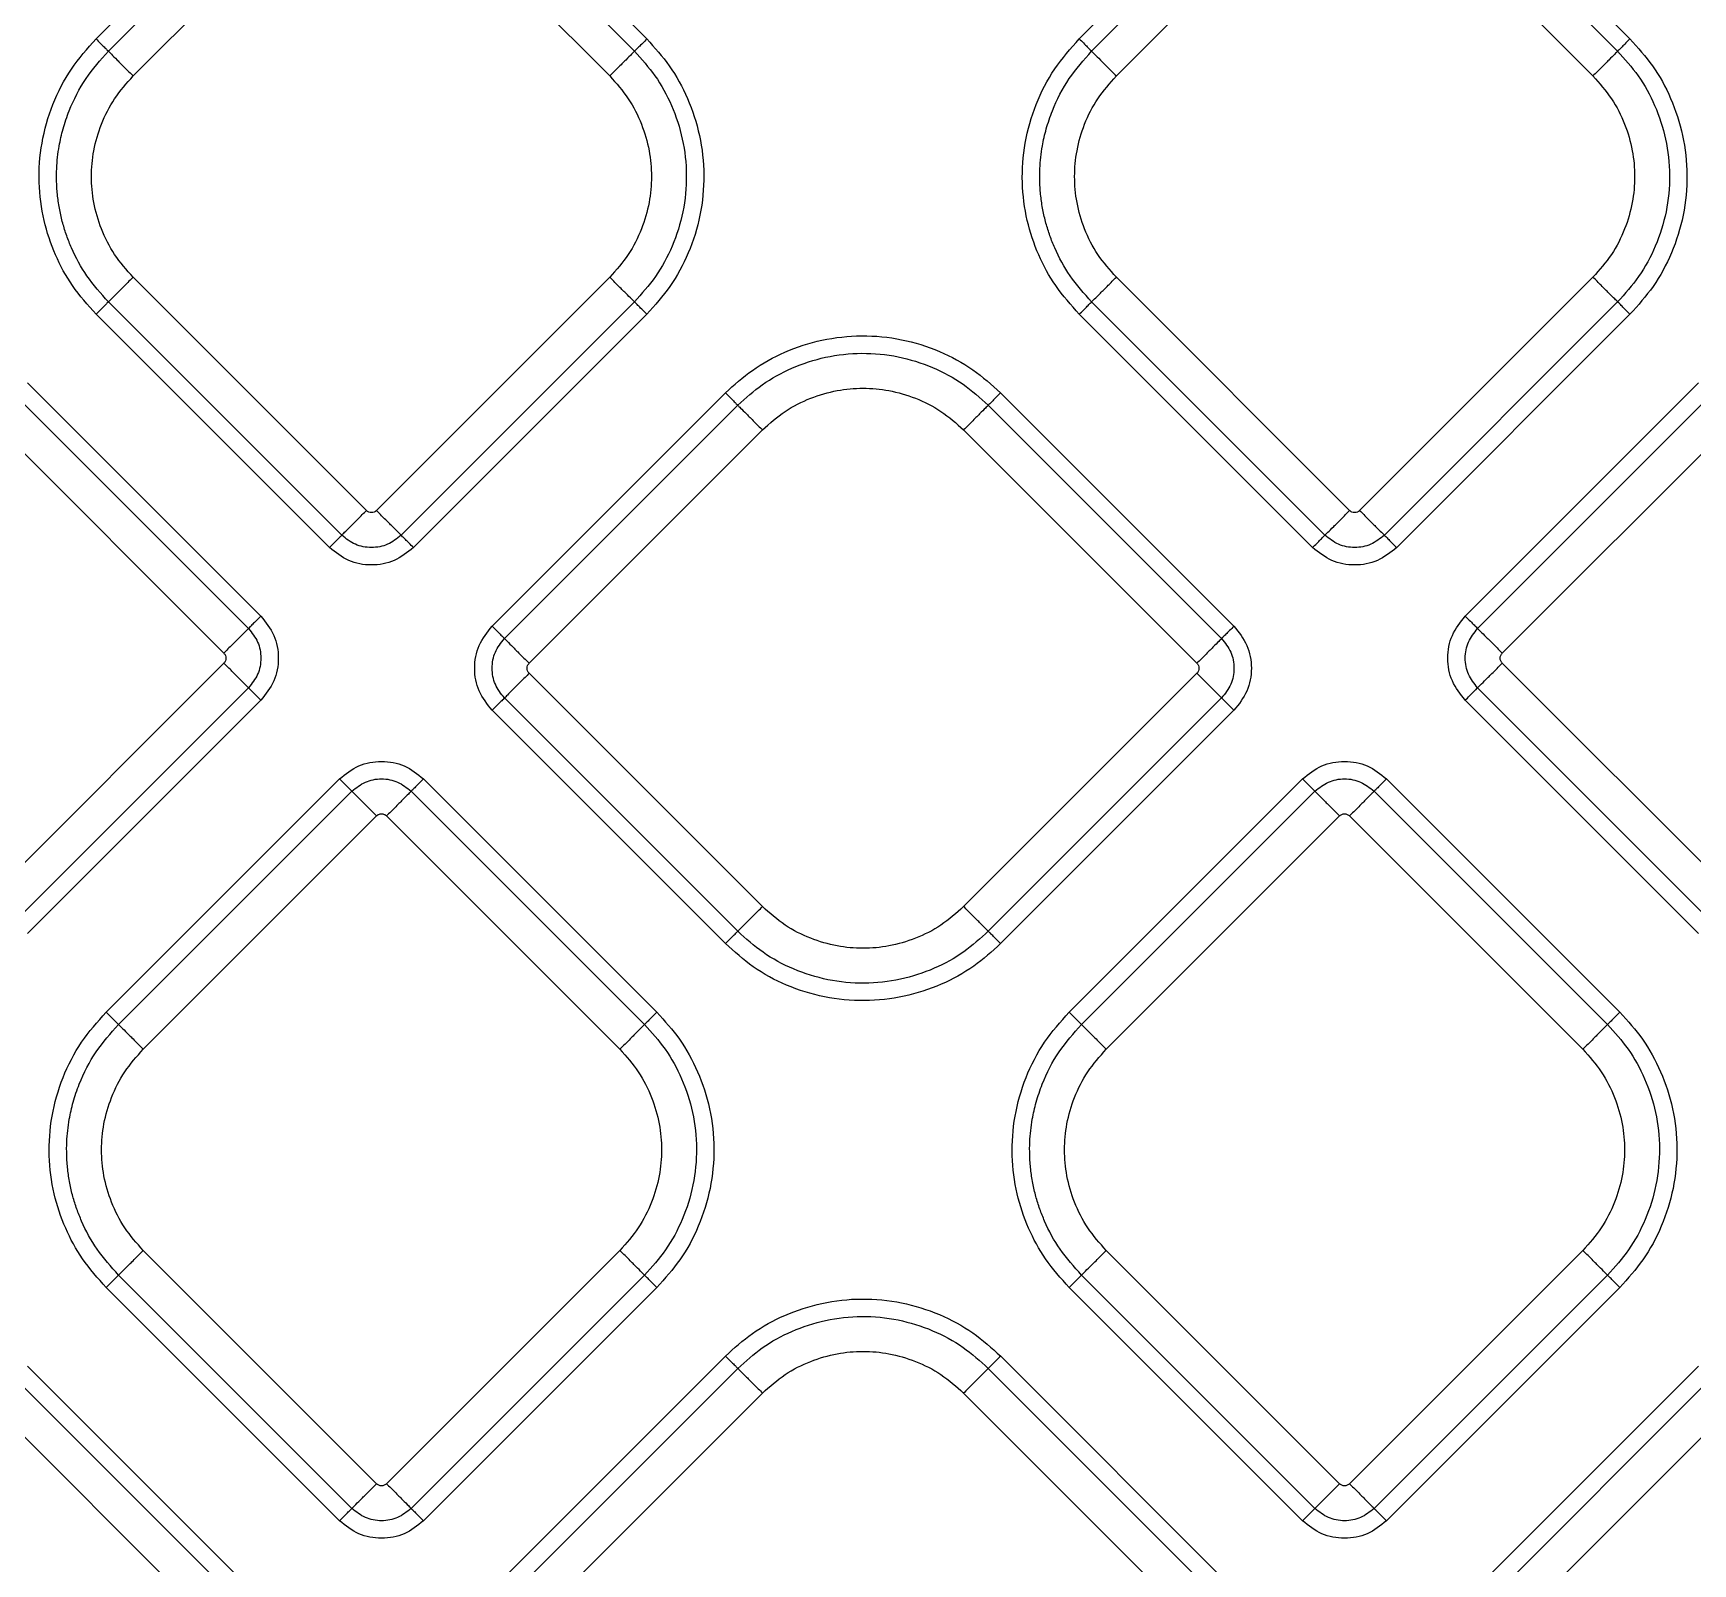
# Model space of a CAD drawing. Extents: x 832 to 912, y 781 to 934.
# Drawn here: x 872.201 to 876.887, y 838.689 to 843.011 of the extents above; entities that cross this region are included whole.
import ezdxf

# ---------------------------------------------------------------- set-up
doc = ezdxf.new("R2010")
doc.units = 0
doc.header["$MEASUREMENT"] = 0
doc.layers.add('1', color=4, linetype='Continuous')

# ---------------------------------------------------------------- blocks, each defined once
blk = doc.blocks.new('2026 SOVEREIGN HL')
at = {"layer": '1', "color": 3, "linetype": 'Continuous', "lineweight": 25}
for p, q in [((40.6491, 45.8998), (41.3079, 46.5586)), ((41.5453, 46.5586), (42.2041, 45.8998)), ((43.4255, 45.8999), (44.0843, 46.5587)), ((44.3218, 46.5587), (44.9806, 45.8999)), ((40.6839, 45.865), (41.3427, 46.5238)), ((41.5105, 46.5238), (42.1693, 45.865)), ((43.4604, 45.865), (44.1192, 46.5238)), ((44.2869, 46.5238), (44.9457, 45.865)), ((40.7536, 45.7953), (41.4125, 46.4541)), ((41.4407, 46.4541), (42.0996, 45.7953)), ((43.5301, 45.7953), (44.1889, 46.4541)), ((44.2172, 46.4541), (44.876, 45.7953)), ((41.4125, 44.5683), (40.7536, 45.2271)), ((42.0996, 45.2271), (41.4407, 44.5683)), ((44.1889, 44.5683), (43.5301, 45.2272)), ((44.876, 45.2272), (44.2172, 44.5683)), ((41.3427, 44.4986), (40.6839, 45.1574)), ((42.1693, 45.1574), (41.5105, 44.4986)), ((44.1192, 44.4986), (43.4604, 45.1574)), ((44.9457, 45.1574), (44.2869, 44.4986)), ((41.3079, 44.4638), (40.6491, 45.1226)), ((42.2041, 45.1226), (41.5453, 44.4638)), ((44.0843, 44.4638), (43.4255, 45.1226)), ((44.9806, 45.1226), (44.3218, 44.4638)), ((40.4555, 44.929), (41.1143, 44.2702)), ((41.7674, 44.2417), (42.4262, 44.9005)), ((43.2034, 44.9005), (43.8622, 44.2417)), ((44.5153, 44.2702), (45.1741, 44.929)), ((40.4207, 44.8942), (41.0795, 44.2354)), ((41.8022, 44.2069), (42.461, 44.8657)), ((43.1686, 44.8657), (43.8274, 44.2069)), ((44.5502, 44.2354), (45.209, 44.8942)), ((40.351, 44.8245), (41.0098, 44.1656)), ((44.6199, 44.1656), (45.2787, 44.8245)), ((41.8719, 44.1371), (42.5307, 44.7959)), ((43.0989, 44.7959), (43.7577, 44.1371)), ((41.0098, 44.1374), (40.351, 43.4785)), ((42.5307, 43.45), (41.8719, 44.1089)), ((43.7577, 44.1089), (43.0989, 43.45)), ((45.2787, 43.4785), (44.6199, 44.1374)), ((41.0795, 44.0676), (40.4207, 43.4088)), ((45.209, 43.4088), (44.5502, 44.0676)), ((41.1143, 44.0328), (40.4555, 43.374)), ((42.461, 43.3803), (41.8022, 44.0391)), ((43.8274, 44.0391), (43.1686, 43.3803)), ((45.1741, 43.374), (44.5153, 44.0328)), ((42.4262, 43.3455), (41.7674, 44.0043)), ((43.8622, 44.0043), (43.2034, 43.3455)), ((40.6776, 43.1519), (41.3364, 43.8107)), ((40.7124, 43.1171), (41.3713, 43.7759)), ((41.539, 43.7759), (42.1978, 43.1171)), ((41.5739, 43.8107), (42.2327, 43.1519)), ((43.397, 43.1519), (44.0558, 43.8107)), ((43.4319, 43.117), (44.0907, 43.7759)), ((44.2584, 43.7759), (44.9172, 43.117)), ((44.2933, 43.8107), (44.9521, 43.1519)), ((40.7822, 43.0474), (41.441, 43.7062)), ((41.4693, 43.7062), (42.1281, 43.0474)), ((43.5016, 43.0473), (44.1604, 43.7061)), ((44.1887, 43.7061), (44.8475, 43.0473)), ((41.441, 41.8204), (40.7822, 42.4792)), ((42.1281, 42.4792), (41.4693, 41.8204)), ((44.1604, 41.8204), (43.5016, 42.4792)), ((44.8475, 42.4792), (44.1887, 41.8204)), ((41.3364, 41.7159), (40.6776, 42.3747)), ((41.3713, 41.7507), (40.7124, 42.4095)), ((42.1978, 42.4095), (41.539, 41.7507)), ((42.2327, 42.3747), (41.5739, 41.7159)), ((44.0558, 41.7158), (43.397, 42.3746)), ((44.0907, 41.7507), (43.4319, 42.4095)), ((44.9172, 42.4095), (44.2584, 41.7507)), ((44.9521, 42.3746), (44.2933, 41.7158)), ((41.7674, 41.5223), (42.4262, 42.1811)), ((43.2035, 42.1811), (43.8623, 41.5223)), ((40.4555, 42.1526), (41.1143, 41.4938)), ((41.8022, 41.4874), (42.4611, 42.1462)), ((43.1686, 42.1462), (43.8274, 41.4874)), ((44.5153, 41.4938), (45.1741, 42.1526)), ((40.4207, 42.1177), (41.0795, 41.4589)), ((44.5501, 41.4589), (45.209, 42.1177)), ((40.3509, 42.048), (41.0098, 41.3892)), ((41.872, 41.4177), (42.5308, 42.0765)), ((43.0989, 42.0765), (43.7577, 41.4177)), ((44.6199, 41.3892), (45.2787, 42.048))]:
    blk.add_line(p, q, dxfattribs=at)
for points, knots in [([(40.6491, 45.1226), (40.6257, 45.1486), (40.5803, 45.1994), (40.5314, 45.2899), (40.4985, 45.3882), (40.4846, 45.4955), (40.4925, 45.6072), (40.5238, 45.7161), (40.5752, 45.8169), (40.6247, 45.8724), (40.6491, 45.8998)], [0, 0, 0, 0, 0.121443, 0.236288, 0.355187, 0.480548, 0.610329, 0.741991, 0.872768, 1, 1, 1, 1]), ([(40.6491, 45.8998), (40.653, 45.8959), (40.6611, 45.8878), (40.6721, 45.8768), (40.6806, 45.8683), (40.6828, 45.8661), (40.6839, 45.865)], [0, 0, 0, 0, 0.236446, 0.492098, 0.752056, 1, 1, 1, 1]), ([(42.2041, 45.8998), (42.2002, 45.8959), (42.1921, 45.8878), (42.1811, 45.8768), (42.1726, 45.8683), (42.1704, 45.8661), (42.1693, 45.865)], [0, 0, 0, 0, 0.236446, 0.492097, 0.752056, 1, 1, 1, 1]), ([(42.2041, 45.8998), (42.2263, 45.8752), (42.272, 45.8244), (42.3226, 45.7316), (42.3567, 45.6272), (42.369, 45.5149), (42.3582, 45.4019), (42.3248, 45.2955), (42.2737, 45.2001), (42.2269, 45.1479), (42.2041, 45.1226)], [0, 0, 0, 0, 0.11509, 0.237016, 0.364589, 0.495522, 0.627141, 0.756681, 0.881633, 1, 1, 1, 1]), ([(43.4255, 45.1226), (43.4022, 45.1487), (43.3567, 45.1994), (43.3079, 45.29), (43.2749, 45.3882), (43.2611, 45.4955), (43.269, 45.6072), (43.3002, 45.7162), (43.3517, 45.8169), (43.4011, 45.8725), (43.4255, 45.8999)], [0, 0, 0, 0, 0.121443, 0.236288, 0.355187, 0.480547, 0.610328, 0.741991, 0.872768, 1, 1, 1, 1]), ([(43.4255, 45.8999), (43.4294, 45.896), (43.4376, 45.8878), (43.4485, 45.8769), (43.457, 45.8683), (43.4593, 45.8661), (43.4604, 45.865)], [0, 0, 0, 0, 0.236447, 0.492098, 0.752056, 1, 1, 1, 1]), ([(44.9806, 45.8999), (44.9767, 45.896), (44.9685, 45.8878), (44.9576, 45.8769), (44.9491, 45.8683), (44.9468, 45.8661), (44.9457, 45.865)], [0, 0, 0, 0, 0.236445, 0.492096, 0.752057, 1, 1, 1, 1]), ([(44.9806, 45.8999), (45.0028, 45.8752), (45.0484, 45.8245), (45.099, 45.7317), (45.1331, 45.6272), (45.1454, 45.5149), (45.1346, 45.402), (45.1012, 45.2955), (45.0502, 45.2001), (45.0034, 45.148), (44.9806, 45.1226)], [0, 0, 0, 0, 0.11509, 0.237016, 0.364589, 0.495523, 0.62714, 0.756681, 0.881633, 1, 1, 1, 1]), ([(40.6839, 45.1574), (40.6627, 45.1812), (40.6213, 45.2273), (40.5859, 45.2932), (40.5656, 45.3441), (40.5544, 45.38), (40.5457, 45.4175), (40.5399, 45.4564), (40.5371, 45.4952), (40.5375, 45.5425), (40.543, 45.5928), (40.5553, 45.6474), (40.5775, 45.7124), (40.6167, 45.7895), (40.6617, 45.84), (40.6839, 45.865)], [0, 0, 0, 0, 0.121411, 0.236227, 0.282953, 0.330871, 0.379888, 0.429892, 0.480755, 0.528606, 0.610484, 0.673349, 0.742097, 0.872821, 1, 1, 1, 1]), ([(40.6839, 45.865), (40.6861, 45.8628), (40.6906, 45.8583), (40.7076, 45.8413), (40.7295, 45.8194), (40.7458, 45.8031), (40.7536, 45.7953)], [0, 0, 0, 0, 0.247942, 0.507923, 0.763555, 1, 1, 1, 1]), ([(42.1693, 45.865), (42.1671, 45.8628), (42.1626, 45.8583), (42.1456, 45.8413), (42.1237, 45.8194), (42.1074, 45.8031), (42.0996, 45.7953)], [0, 0, 0, 0, 0.247942, 0.507924, 0.763556, 1, 1, 1, 1]), ([(42.1693, 45.865), (42.1895, 45.8425), (42.2311, 45.7963), (42.2771, 45.7119), (42.3081, 45.6168), (42.3193, 45.5146), (42.3095, 45.4117), (42.2791, 45.3148), (42.2326, 45.228), (42.19, 45.1805), (42.1693, 45.1574)], [0, 0, 0, 0, 0.11509, 0.237016, 0.364589, 0.495523, 0.627141, 0.756681, 0.881633, 1, 1, 1, 1]), ([(43.4604, 45.1574), (43.4391, 45.1812), (43.3977, 45.2274), (43.3623, 45.2932), (43.3421, 45.3441), (43.3308, 45.3801), (43.3222, 45.4176), (43.3163, 45.4564), (43.3136, 45.4953), (43.3139, 45.5426), (43.3194, 45.5928), (43.3318, 45.6474), (43.3539, 45.7124), (43.3931, 45.7895), (43.4382, 45.8401), (43.4604, 45.865)], [0, 0, 0, 0, 0.12141, 0.236226, 0.282952, 0.33087, 0.379887, 0.429892, 0.480755, 0.528606, 0.610484, 0.67335, 0.742097, 0.872821, 1, 1, 1, 1]), ([(43.4604, 45.865), (43.4626, 45.8628), (43.467, 45.8583), (43.4841, 45.8413), (43.506, 45.8194), (43.5223, 45.8031), (43.5301, 45.7953)], [0, 0, 0, 0, 0.247942, 0.507923, 0.763555, 1, 1, 1, 1]), ([(44.9457, 45.865), (44.9435, 45.8628), (44.939, 45.8583), (44.922, 45.8413), (44.9001, 45.8194), (44.8838, 45.8031), (44.876, 45.7953)], [0, 0, 0, 0, 0.247942, 0.507924, 0.763556, 1, 1, 1, 1]), ([(44.9457, 45.865), (44.9659, 45.8426), (45.0075, 45.7964), (45.0535, 45.7119), (45.0846, 45.6168), (45.0958, 45.5146), (45.0859, 45.4118), (45.0555, 45.3149), (45.0091, 45.2281), (44.9665, 45.1806), (44.9457, 45.1574)], [0, 0, 0, 0, 0.1150895, 0.2370164, 0.3645886, 0.4955226, 0.6271406, 0.756681, 0.8816334, 1, 1, 1, 1]), ([(40.7536, 45.2271), (40.7353, 45.2478), (40.6989, 45.2888), (40.6623, 45.3615), (40.6406, 45.4362), (40.6338, 45.5112), (40.6406, 45.5862), (40.6623, 45.6609), (40.6989, 45.7336), (40.7353, 45.7745), (40.7536, 45.7953)], [0, 0, 0, 0, 0.131359, 0.259989, 0.383484, 0.5, 0.616516, 0.740011, 0.868641, 1, 1, 1, 1]), ([(42.0996, 45.7953), (42.1179, 45.7745), (42.1543, 45.7336), (42.1909, 45.6609), (42.2126, 45.5862), (42.2195, 45.5112), (42.2126, 45.4362), (42.1909, 45.3615), (42.1543, 45.2888), (42.1179, 45.2478), (42.0996, 45.2271)], [0, 0, 0, 0, 0.131359, 0.259989, 0.383484, 0.5, 0.616516, 0.740011, 0.868641, 1, 1, 1, 1]), ([(43.5301, 45.2272), (43.5117, 45.2479), (43.4753, 45.2889), (43.4387, 45.3615), (43.417, 45.4362), (43.4102, 45.5112), (43.417, 45.5862), (43.4387, 45.6609), (43.4753, 45.7336), (43.5117, 45.7746), (43.5301, 45.7953)], [0, 0, 0, 0, 0.131359, 0.259989, 0.383484, 0.5, 0.616516, 0.740011, 0.868641, 1, 1, 1, 1]), ([(44.876, 45.7953), (44.8944, 45.7746), (44.9307, 45.7336), (44.9674, 45.6609), (44.9891, 45.5862), (44.9959, 45.5112), (44.9891, 45.4362), (44.9674, 45.3615), (44.9307, 45.2889), (44.8944, 45.2479), (44.876, 45.2272)], [0, 0, 0, 0, 0.131359, 0.259988, 0.383484, 0.5, 0.616516, 0.740012, 0.868641, 1, 1, 1, 1]), ([(40.7536, 45.2271), (40.7458, 45.2193), (40.7295, 45.203), (40.7076, 45.1811), (40.6906, 45.1641), (40.6861, 45.1596), (40.6839, 45.1574)], [0, 0, 0, 0, 0.236444, 0.492076, 0.752058, 1, 1, 1, 1]), ([(42.1693, 45.1574), (42.1671, 45.1596), (42.1626, 45.1641), (42.1456, 45.1811), (42.1237, 45.203), (42.1074, 45.2193), (42.0996, 45.2271)], [0, 0, 0, 0, 0.247942, 0.507924, 0.763556, 1, 1, 1, 1]), ([(43.4604, 45.1574), (43.4626, 45.1596), (43.467, 45.1641), (43.4841, 45.1811), (43.506, 45.2031), (43.5223, 45.2193), (43.5301, 45.2272)], [0, 0, 0, 0, 0.247942, 0.507923, 0.763555, 1, 1, 1, 1]), ([(44.9457, 45.1574), (44.9435, 45.1596), (44.939, 45.1641), (44.922, 45.1811), (44.9001, 45.2031), (44.8838, 45.2193), (44.876, 45.2272)], [0, 0, 0, 0, 0.247942, 0.507924, 0.763556, 1, 1, 1, 1]), ([(40.6839, 45.1574), (40.6828, 45.1563), (40.6806, 45.1541), (40.6721, 45.1456), (40.6611, 45.1346), (40.653, 45.1265), (40.6491, 45.1226)], [0, 0, 0, 0, 0.247944, 0.507901, 0.763552, 1, 1, 1, 1]), ([(42.2041, 45.1226), (42.2002, 45.1265), (42.1921, 45.1346), (42.1811, 45.1456), (42.1726, 45.1541), (42.1704, 45.1563), (42.1693, 45.1574)], [0, 0, 0, 0, 0.2364471, 0.4920981, 0.7520558, 1, 1, 1, 1]), ([(43.4255, 45.1226), (43.4294, 45.1265), (43.4376, 45.1346), (43.4485, 45.1456), (43.457, 45.1541), (43.4593, 45.1564), (43.4604, 45.1574)], [0, 0, 0, 0, 0.236447, 0.492098, 0.752056, 1, 1, 1, 1]), ([(44.9806, 45.1226), (44.9767, 45.1265), (44.9685, 45.1346), (44.9576, 45.1456), (44.9491, 45.1541), (44.9468, 45.1564), (44.9457, 45.1574)], [0, 0, 0, 0, 0.236445, 0.492096, 0.752057, 1, 1, 1, 1]), ([(42.4262, 44.9005), (42.4508, 44.9227), (42.5016, 44.9684), (42.5944, 45.019), (42.6989, 45.0531), (42.8111, 45.0654), (42.9241, 45.0545), (43.0305, 45.0211), (43.1259, 44.9701), (43.1781, 44.9233), (43.2034, 44.9005)], [0, 0, 0, 0, 0.11509, 0.237016, 0.364589, 0.495522, 0.62714, 0.756681, 0.881633, 1, 1, 1, 1]), ([(42.461, 44.8657), (42.4835, 44.8859), (42.5297, 44.9274), (42.6141, 44.9735), (42.7093, 45.0045), (42.8114, 45.0157), (42.9143, 45.0059), (43.0112, 44.9755), (43.098, 44.929), (43.1455, 44.8864), (43.1686, 44.8657)], [0, 0, 0, 0, 0.11509, 0.237016, 0.364588, 0.495523, 0.627141, 0.756681, 0.881633, 1, 1, 1, 1]), ([(42.4262, 44.9005), (42.4301, 44.8966), (42.4382, 44.8885), (42.4492, 44.8775), (42.4577, 44.869), (42.4599, 44.8668), (42.461, 44.8657)], [0, 0, 0, 0, 0.236447, 0.492097, 0.752057, 1, 1, 1, 1]), ([(42.5307, 44.7959), (42.5515, 44.8143), (42.5924, 44.8507), (42.6651, 44.8873), (42.7398, 44.909), (42.8148, 44.9158), (42.8898, 44.909), (42.9645, 44.8873), (43.0372, 44.8507), (43.0782, 44.8143), (43.0989, 44.7959)], [0, 0, 0, 0, 0.131359, 0.259989, 0.383484, 0.5, 0.616516, 0.740011, 0.868641, 1, 1, 1, 1]), ([(43.2034, 44.9005), (43.1995, 44.8966), (43.1914, 44.8885), (43.1804, 44.8775), (43.1719, 44.869), (43.1697, 44.8668), (43.1686, 44.8657)], [0, 0, 0, 0, 0.236449, 0.492098, 0.752057, 1, 1, 1, 1]), ([(42.461, 44.8657), (42.4632, 44.8635), (42.4677, 44.859), (42.4847, 44.842), (42.5066, 44.8201), (42.5229, 44.8038), (42.5307, 44.7959)], [0, 0, 0, 0, 0.247942, 0.5079241, 0.7635557, 1, 1, 1, 1]), ([(43.1686, 44.8657), (43.1664, 44.8635), (43.1619, 44.859), (43.1449, 44.842), (43.123, 44.8201), (43.1067, 44.8038), (43.0989, 44.7959)], [0, 0, 0, 0, 0.2479417, 0.5079231, 0.7635545, 1, 1, 1, 1]), ([(41.3427, 44.4986), (41.3449, 44.5008), (41.3494, 44.5053), (41.3664, 44.5223), (41.3884, 44.5442), (41.4046, 44.5605), (41.4125, 44.5683)], [0, 0, 0, 0, 0.247942, 0.507923, 0.763556, 1, 1, 1, 1]), ([(41.4407, 44.5683), (41.4387, 44.5667), (41.4345, 44.5634), (41.4266, 44.562), (41.4187, 44.5634), (41.4145, 44.5667), (41.4125, 44.5683)], [0, 0, 0, 0, 0.250228, 0.5, 0.749768, 1, 1, 1, 1]), ([(41.5105, 44.4986), (41.5083, 44.5008), (41.5038, 44.5053), (41.4868, 44.5222), (41.4649, 44.5442), (41.4486, 44.5605), (41.4407, 44.5683)], [0, 0, 0, 0, 0.247332, 0.507093, 0.762967, 1, 1, 1, 1]), ([(44.1192, 44.4986), (44.1214, 44.5008), (44.1259, 44.5053), (44.1429, 44.5223), (44.1648, 44.5442), (44.1811, 44.5605), (44.1889, 44.5683)], [0, 0, 0, 0, 0.247941, 0.507924, 0.763555, 1, 1, 1, 1]), ([(44.2172, 44.5683), (44.2151, 44.5667), (44.211, 44.5635), (44.203, 44.562), (44.1951, 44.5635), (44.191, 44.5667), (44.1889, 44.5683)], [0, 0, 0, 0, 0.250226, 0.5, 0.749774, 1, 1, 1, 1]), ([(44.2172, 44.5683), (44.225, 44.5605), (44.2413, 44.5442), (44.2632, 44.5223), (44.2802, 44.5053), (44.2847, 44.5008), (44.2869, 44.4986)], [0, 0, 0, 0, 0.236444, 0.492076, 0.752058, 1, 1, 1, 1]), ([(41.3079, 44.4638), (41.3118, 44.4677), (41.3199, 44.4758), (41.3309, 44.4868), (41.3394, 44.4953), (41.3416, 44.4975), (41.3427, 44.4986)], [0, 0, 0, 0, 0.236447, 0.492097, 0.752056, 1, 1, 1, 1]), ([(41.5105, 44.4986), (41.4982, 44.4889), (41.4737, 44.4696), (41.4266, 44.461), (41.3795, 44.4696), (41.355, 44.4889), (41.3427, 44.4986)], [0, 0, 0, 0, 0.249861, 0.499986, 0.750123, 1, 1, 1, 1]), ([(41.5453, 44.4638), (41.5412, 44.4679), (41.5329, 44.4762), (41.5221, 44.487), (41.5138, 44.4953), (41.5116, 44.4975), (41.5105, 44.4986)], [0, 0, 0, 0, 0.250006, 0.500013, 0.750004, 1, 1, 1, 1]), ([(44.0843, 44.4638), (44.0882, 44.4677), (44.0964, 44.4758), (44.1073, 44.4868), (44.1158, 44.4953), (44.1181, 44.4975), (44.1192, 44.4986)], [0, 0, 0, 0, 0.236447, 0.492097, 0.752056, 1, 1, 1, 1]), ([(44.2869, 44.4986), (44.2746, 44.489), (44.2501, 44.4696), (44.203, 44.461), (44.156, 44.4696), (44.1314, 44.489), (44.1192, 44.4986)], [0, 0, 0, 0, 0.249876, 0.500015, 0.75014, 1, 1, 1, 1]), ([(44.2869, 44.4986), (44.288, 44.4975), (44.2902, 44.4953), (44.2988, 44.4868), (44.3097, 44.4758), (44.3179, 44.4677), (44.3218, 44.4638)], [0, 0, 0, 0, 0.2479445, 0.5079025, 0.7635526, 1, 1, 1, 1]), ([(41.5453, 44.4638), (41.528, 44.45), (41.4932, 44.4226), (41.4266, 44.4105), (41.36, 44.4226), (41.3252, 44.45), (41.3079, 44.4638)], [0, 0, 0, 0, 0.2500668, 0.4999827, 0.7499293, 1, 1, 1, 1]), ([(44.3218, 44.4638), (44.3044, 44.4501), (44.2697, 44.4226), (44.203, 44.4106), (44.1364, 44.4226), (44.1017, 44.4501), (44.0843, 44.4638)], [0, 0, 0, 0, 0.2500701, 0.5000162, 0.749932, 1, 1, 1, 1]), ([(41.1143, 44.2702), (41.1102, 44.2661), (41.1019, 44.2578), (41.0911, 44.247), (41.0828, 44.2387), (41.0806, 44.2365), (41.0795, 44.2354)], [0, 0, 0, 0, 0.250007, 0.500013, 0.750003, 1, 1, 1, 1]), ([(41.1143, 44.2702), (41.1281, 44.2529), (41.1555, 44.2181), (41.1676, 44.1515), (41.1555, 44.0849), (41.1281, 44.0501), (41.1143, 44.0328)], [0, 0, 0, 0, 0.25007, 0.500017, 0.749933, 1, 1, 1, 1]), ([(41.7674, 44.0043), (41.7536, 44.0216), (41.7262, 44.0564), (41.7142, 44.123), (41.7262, 44.1896), (41.7536, 44.2244), (41.7674, 44.2417)], [0, 0, 0, 0, 0.250071, 0.500017, 0.749933, 1, 1, 1, 1]), ([(41.7674, 44.2417), (41.7713, 44.2378), (41.7794, 44.2297), (41.7904, 44.2187), (41.7989, 44.2102), (41.8011, 44.2079), (41.8022, 44.2069)], [0, 0, 0, 0, 0.2364474, 0.4920975, 0.7520555, 1, 1, 1, 1]), ([(43.8622, 44.2417), (43.8581, 44.2376), (43.8498, 44.2293), (43.839, 44.2185), (43.8307, 44.2102), (43.8285, 44.208), (43.8274, 44.2069)], [0, 0, 0, 0, 0.250005, 0.50001, 0.750003, 1, 1, 1, 1]), ([(43.8622, 44.2417), (43.876, 44.2244), (43.9034, 44.1896), (43.9155, 44.123), (43.9034, 44.0563), (43.876, 44.0216), (43.8622, 44.0043)], [0, 0, 0, 0, 0.2500699, 0.5000162, 0.7499323, 1, 1, 1, 1]), ([(44.5153, 44.0328), (44.5016, 44.0501), (44.4742, 44.0849), (44.4621, 44.1515), (44.4742, 44.2181), (44.5016, 44.2529), (44.5153, 44.2702)], [0, 0, 0, 0, 0.25007, 0.500017, 0.749933, 1, 1, 1, 1]), ([(44.5153, 44.2702), (44.5192, 44.2663), (44.5274, 44.2582), (44.5383, 44.2472), (44.5468, 44.2387), (44.5491, 44.2365), (44.5502, 44.2354)], [0, 0, 0, 0, 0.2364486, 0.4920971, 0.7520568, 1, 1, 1, 1]), ([(41.0795, 44.2354), (41.0773, 44.2332), (41.0729, 44.2287), (41.0559, 44.2117), (41.0339, 44.1898), (41.0176, 44.1735), (41.0098, 44.1656)], [0, 0, 0, 0, 0.247332, 0.507094, 0.762967, 1, 1, 1, 1]), ([(41.0795, 44.2354), (41.0892, 44.2231), (41.1085, 44.1986), (41.1171, 44.1515), (41.1085, 44.1044), (41.0892, 44.0799), (41.0795, 44.0676)], [0, 0, 0, 0, 0.249877, 0.500014, 0.750139, 1, 1, 1, 1]), ([(41.8022, 44.0391), (41.7925, 44.0514), (41.7732, 44.0759), (41.7646, 44.123), (41.7732, 44.1701), (41.7925, 44.1946), (41.8022, 44.2069)], [0, 0, 0, 0, 0.249876, 0.500015, 0.750138, 1, 1, 1, 1]), ([(41.8022, 44.2069), (41.8044, 44.2047), (41.8089, 44.2002), (41.8259, 44.1832), (41.8478, 44.1612), (41.8641, 44.145), (41.8719, 44.1371)], [0, 0, 0, 0, 0.247942, 0.507924, 0.763556, 1, 1, 1, 1]), ([(43.8274, 44.2069), (43.8252, 44.2047), (43.8208, 44.2002), (43.8038, 44.1832), (43.7818, 44.1613), (43.7655, 44.145), (43.7577, 44.1371)], [0, 0, 0, 0, 0.247332, 0.507093, 0.762967, 1, 1, 1, 1]), ([(43.8274, 44.2069), (43.8371, 44.1946), (43.8564, 44.17), (43.865, 44.123), (43.8564, 44.0759), (43.8371, 44.0514), (43.8274, 44.0391)], [0, 0, 0, 0, 0.2498771, 0.5000144, 0.7501397, 1, 1, 1, 1]), ([(44.5502, 44.0676), (44.5405, 44.0799), (44.5212, 44.1044), (44.5126, 44.1515), (44.5212, 44.1986), (44.5405, 44.2231), (44.5502, 44.2354)], [0, 0, 0, 0, 0.249877, 0.500014, 0.750139, 1, 1, 1, 1]), ([(44.5502, 44.2354), (44.5524, 44.2332), (44.5568, 44.2287), (44.5739, 44.2117), (44.5958, 44.1897), (44.6121, 44.1735), (44.6199, 44.1656)], [0, 0, 0, 0, 0.247942, 0.507922, 0.763554, 1, 1, 1, 1]), ([(41.0098, 44.1656), (41.0114, 44.1636), (41.0147, 44.1594), (41.0161, 44.1515), (41.0147, 44.1436), (41.0114, 44.1394), (41.0098, 44.1374)], [0, 0, 0, 0, 0.250227, 0.500001, 0.749765, 1, 1, 1, 1]), ([(44.6199, 44.1374), (44.6183, 44.1394), (44.615, 44.1436), (44.6136, 44.1515), (44.615, 44.1594), (44.6183, 44.1636), (44.6199, 44.1656)], [0, 0, 0, 0, 0.250236, 0.499999, 0.749772, 1, 1, 1, 1]), ([(41.0795, 44.0676), (41.0773, 44.0698), (41.0728, 44.0743), (41.0558, 44.0913), (41.0339, 44.1133), (41.0176, 44.1295), (41.0098, 44.1374)], [0, 0, 0, 0, 0.247942, 0.5079235, 0.763556, 1, 1, 1, 1]), ([(41.8719, 44.1089), (41.8641, 44.101), (41.8478, 44.0847), (41.8259, 44.0628), (41.8089, 44.0458), (41.8044, 44.0413), (41.8022, 44.0391)], [0, 0, 0, 0, 0.236445, 0.4920761, 0.7520587, 1, 1, 1, 1]), ([(41.8719, 44.1089), (41.8703, 44.1109), (41.867, 44.1151), (41.8656, 44.123), (41.867, 44.1309), (41.8703, 44.1351), (41.8719, 44.1371)], [0, 0, 0, 0, 0.250227, 0.5, 0.749773, 1, 1, 1, 1]), ([(43.7577, 44.1371), (43.7593, 44.1351), (43.7626, 44.1309), (43.764, 44.123), (43.7626, 44.1151), (43.7593, 44.1109), (43.7577, 44.1089)], [0, 0, 0, 0, 0.250228, 0.5, 0.749772, 1, 1, 1, 1]), ([(43.8274, 44.0391), (43.8252, 44.0413), (43.8207, 44.0458), (43.8037, 44.0628), (43.7818, 44.0847), (43.7655, 44.101), (43.7577, 44.1089)], [0, 0, 0, 0, 0.2479412, 0.507923, 0.7635538, 1, 1, 1, 1]), ([(44.5502, 44.0676), (44.5524, 44.0698), (44.5568, 44.0743), (44.5738, 44.0913), (44.5957, 44.1132), (44.6121, 44.1295), (44.6199, 44.1374)], [0, 0, 0, 0, 0.247332, 0.507094, 0.762968, 1, 1, 1, 1]), ([(41.1143, 44.0328), (41.1104, 44.0367), (41.1023, 44.0448), (41.0913, 44.0558), (41.0828, 44.0643), (41.0806, 44.0665), (41.0795, 44.0676)], [0, 0, 0, 0, 0.2364474, 0.4920975, 0.7520555, 1, 1, 1, 1]), ([(44.5153, 44.0328), (44.5195, 44.0369), (44.5277, 44.0452), (44.5386, 44.056), (44.5469, 44.0643), (44.5491, 44.0665), (44.5502, 44.0676)], [0, 0, 0, 0, 0.250005, 0.50001, 0.750003, 1, 1, 1, 1]), ([(41.8022, 44.0391), (41.8011, 44.038), (41.7989, 44.0358), (41.7904, 44.0273), (41.7794, 44.0163), (41.7713, 44.0082), (41.7674, 44.0043)], [0, 0, 0, 0, 0.247944, 0.507903, 0.763553, 1, 1, 1, 1]), ([(43.8622, 44.0043), (43.8583, 44.0082), (43.8502, 44.0163), (43.8392, 44.0273), (43.8307, 44.0358), (43.8285, 44.038), (43.8274, 44.0391)], [0, 0, 0, 0, 0.236448, 0.492097, 0.752056, 1, 1, 1, 1]), ([(41.3364, 43.8107), (41.3537, 43.8245), (41.3885, 43.8519), (41.4551, 43.8639), (41.5218, 43.8519), (41.5565, 43.8245), (41.5739, 43.8107)], [0, 0, 0, 0, 0.250071, 0.500017, 0.749933, 1, 1, 1, 1]), ([(44.0558, 43.8107), (44.0732, 43.8244), (44.1079, 43.8519), (44.1745, 43.8639), (44.2412, 43.8519), (44.2759, 43.8244), (44.2933, 43.8107)], [0, 0, 0, 0, 0.25007, 0.500016, 0.749932, 1, 1, 1, 1]), ([(41.3364, 43.8107), (41.3405, 43.8066), (41.3488, 43.7983), (41.3596, 43.7875), (41.3679, 43.7792), (41.3701, 43.777), (41.3713, 43.7759)], [0, 0, 0, 0, 0.250007, 0.500011, 0.750004, 1, 1, 1, 1]), ([(41.3713, 43.7759), (41.3835, 43.7856), (41.4081, 43.8049), (41.4551, 43.8135), (41.5022, 43.8049), (41.5267, 43.7856), (41.539, 43.7759)], [0, 0, 0, 0, 0.249877, 0.500014, 0.750139, 1, 1, 1, 1]), ([(41.3713, 43.7759), (41.3734, 43.7737), (41.3779, 43.7692), (41.3949, 43.7523), (41.4168, 43.7303), (41.4331, 43.714), (41.441, 43.7062)], [0, 0, 0, 0, 0.247332, 0.507093, 0.762968, 1, 1, 1, 1]), ([(41.539, 43.7759), (41.5368, 43.7737), (41.5323, 43.7692), (41.5153, 43.7522), (41.4934, 43.7303), (41.4771, 43.714), (41.4693, 43.7062)], [0, 0, 0, 0, 0.247942, 0.507924, 0.763556, 1, 1, 1, 1]), ([(41.5739, 43.8107), (41.5699, 43.8068), (41.5618, 43.7987), (41.5508, 43.7877), (41.5423, 43.7792), (41.5401, 43.777), (41.539, 43.7759)], [0, 0, 0, 0, 0.236446, 0.492098, 0.752056, 1, 1, 1, 1]), ([(44.0558, 43.8107), (44.0599, 43.8066), (44.0682, 43.7983), (44.079, 43.7875), (44.0874, 43.7792), (44.0896, 43.777), (44.0907, 43.7759)], [0, 0, 0, 0, 0.250002, 0.500011, 0.750002, 1, 1, 1, 1]), ([(44.0907, 43.7759), (44.1029, 43.7855), (44.1275, 43.8049), (44.1745, 43.8135), (44.2216, 43.8049), (44.2461, 43.7855), (44.2584, 43.7759)], [0, 0, 0, 0, 0.2498761, 0.5000145, 0.7501393, 1, 1, 1, 1]), ([(44.0907, 43.7759), (44.0929, 43.7737), (44.0973, 43.7692), (44.1143, 43.7522), (44.1362, 43.7303), (44.1526, 43.714), (44.1604, 43.7061)], [0, 0, 0, 0, 0.247332, 0.507093, 0.762967, 1, 1, 1, 1]), ([(44.2584, 43.7759), (44.2562, 43.7737), (44.2517, 43.7692), (44.2347, 43.7522), (44.2128, 43.7302), (44.1965, 43.714), (44.1887, 43.7061)], [0, 0, 0, 0, 0.247941, 0.507924, 0.763555, 1, 1, 1, 1]), ([(44.2933, 43.8107), (44.2894, 43.8068), (44.2812, 43.7987), (44.2702, 43.7877), (44.2617, 43.7792), (44.2595, 43.777), (44.2584, 43.7759)], [0, 0, 0, 0, 0.236446, 0.492096, 0.752056, 1, 1, 1, 1]), ([(41.441, 43.7062), (41.443, 43.7078), (41.4472, 43.7111), (41.4551, 43.7125), (41.463, 43.7111), (41.4672, 43.7078), (41.4693, 43.7062)], [0, 0, 0, 0, 0.250231, 0.500002, 0.749769, 1, 1, 1, 1]), ([(44.1604, 43.7061), (44.1625, 43.7078), (44.1666, 43.711), (44.1745, 43.7125), (44.1825, 43.711), (44.1866, 43.7078), (44.1887, 43.7061)], [0, 0, 0, 0, 0.250228, 0.5, 0.749772, 1, 1, 1, 1]), ([(42.461, 43.3803), (42.4632, 43.3825), (42.4677, 43.387), (42.4847, 43.404), (42.5066, 43.4259), (42.5229, 43.4422), (42.5307, 43.45)], [0, 0, 0, 0, 0.247942, 0.507923, 0.763555, 1, 1, 1, 1]), ([(43.0989, 43.45), (43.0782, 43.4317), (43.0372, 43.3953), (42.9645, 43.3587), (42.8898, 43.337), (42.8148, 43.3301), (42.7398, 43.337), (42.6651, 43.3587), (42.5924, 43.3953), (42.5515, 43.4317), (42.5307, 43.45)], [0, 0, 0, 0, 0.131359, 0.259989, 0.383484, 0.5, 0.616516, 0.740011, 0.868641, 1, 1, 1, 1]), ([(43.1686, 43.3803), (43.1664, 43.3825), (43.1619, 43.387), (43.1449, 43.404), (43.123, 43.4259), (43.1067, 43.4422), (43.0989, 43.45)], [0, 0, 0, 0, 0.247942, 0.507922, 0.763554, 1, 1, 1, 1]), ([(42.4262, 43.3455), (42.4301, 43.3494), (42.4382, 43.3575), (42.4492, 43.3685), (42.4577, 43.377), (42.4599, 43.3792), (42.461, 43.3803)], [0, 0, 0, 0, 0.2364471, 0.4920982, 0.7520568, 1, 1, 1, 1]), ([(43.1686, 43.3803), (43.1462, 43.3601), (43.1, 43.3185), (43.0155, 43.2725), (42.9204, 43.2414), (42.8182, 43.2302), (42.7153, 43.2401), (42.6184, 43.2705), (42.5316, 43.3169), (42.4841, 43.3596), (42.461, 43.3803)], [0, 0, 0, 0, 0.11509, 0.237016, 0.364589, 0.495522, 0.62714, 0.756681, 0.881633, 1, 1, 1, 1]), ([(43.2034, 43.3455), (43.1995, 43.3494), (43.1914, 43.3575), (43.1804, 43.3685), (43.1719, 43.377), (43.1697, 43.3792), (43.1686, 43.3803)], [0, 0, 0, 0, 0.2364485, 0.4920994, 0.7520569, 1, 1, 1, 1]), ([(43.2034, 43.3455), (43.1788, 43.3233), (43.1281, 43.2776), (43.0352, 43.227), (42.9308, 43.1929), (42.8185, 43.1806), (42.7055, 43.1914), (42.5991, 43.2248), (42.5037, 43.2758), (42.4516, 43.3227), (42.4262, 43.3455)], [0, 0, 0, 0, 0.11509, 0.237016, 0.364589, 0.495523, 0.627141, 0.756681, 0.881633, 1, 1, 1, 1]), ([(40.6776, 42.3747), (40.6542, 42.4007), (40.6088, 42.4515), (40.56, 42.542), (40.527, 42.6403), (40.5132, 42.7476), (40.521, 42.8593), (40.5523, 42.9682), (40.6037, 43.069), (40.6532, 43.1245), (40.6776, 43.1519)], [0, 0, 0, 0, 0.121443, 0.236288, 0.355187, 0.480548, 0.610328, 0.741991, 0.872768, 1, 1, 1, 1]), ([(40.7124, 42.4095), (40.6912, 42.4332), (40.6498, 42.4794), (40.6144, 42.5453), (40.5941, 42.5962), (40.5829, 42.6321), (40.5742, 42.6696), (40.5684, 42.7085), (40.5657, 42.7473), (40.566, 42.7946), (40.5715, 42.8449), (40.5838, 42.8995), (40.606, 42.9645), (40.6452, 43.0416), (40.6902, 43.0921), (40.7124, 43.1171)], [0, 0, 0, 0, 0.121411, 0.236227, 0.282953, 0.330871, 0.379888, 0.429892, 0.480755, 0.528606, 0.610484, 0.673349, 0.742097, 0.872821, 1, 1, 1, 1]), ([(40.6776, 43.1519), (40.6815, 43.148), (40.6896, 43.1399), (40.7006, 43.1289), (40.7091, 43.1204), (40.7113, 43.1182), (40.7124, 43.1171)], [0, 0, 0, 0, 0.236447, 0.492098, 0.752056, 1, 1, 1, 1]), ([(40.7124, 43.1171), (40.7146, 43.1149), (40.7191, 43.1104), (40.7361, 43.0934), (40.7581, 43.0715), (40.7743, 43.0552), (40.7822, 43.0474)], [0, 0, 0, 0, 0.247942, 0.5079235, 0.763556, 1, 1, 1, 1]), ([(42.1978, 43.1171), (42.1956, 43.1149), (42.1911, 43.1104), (42.1741, 43.0934), (42.1522, 43.0715), (42.1359, 43.0552), (42.1281, 43.0474)], [0, 0, 0, 0, 0.247942, 0.507924, 0.763556, 1, 1, 1, 1]), ([(42.2327, 43.1519), (42.2287, 43.148), (42.2206, 43.1399), (42.2096, 43.1289), (42.2011, 43.1204), (42.1989, 43.1182), (42.1978, 43.1171)], [0, 0, 0, 0, 0.236449, 0.492098, 0.752057, 1, 1, 1, 1]), ([(42.1978, 43.1171), (42.218, 43.0946), (42.2596, 43.0484), (42.3056, 42.964), (42.3367, 42.8689), (42.3479, 42.7667), (42.338, 42.6638), (42.3076, 42.5669), (42.2612, 42.4801), (42.2185, 42.4326), (42.1978, 42.4095)], [0, 0, 0, 0, 0.11509, 0.237016, 0.364589, 0.495522, 0.62714, 0.756681, 0.881633, 1, 1, 1, 1]), ([(42.2327, 43.1519), (42.2548, 43.1273), (42.3005, 43.0765), (42.3511, 42.9837), (42.3852, 42.8793), (42.3975, 42.767), (42.3867, 42.654), (42.3533, 42.5476), (42.3023, 42.4522), (42.2554, 42.4), (42.2327, 42.3747)], [0, 0, 0, 0, 0.11509, 0.237017, 0.364588, 0.495522, 0.627141, 0.756681, 0.881633, 1, 1, 1, 1]), ([(43.397, 42.3746), (43.3736, 42.4007), (43.3282, 42.4514), (43.2794, 42.542), (43.2464, 42.6403), (43.2326, 42.7476), (43.2405, 42.8592), (43.2717, 42.9682), (43.3231, 43.069), (43.3726, 43.1245), (43.397, 43.1519)], [0, 0, 0, 0, 0.121443, 0.236288, 0.355187, 0.480548, 0.610328, 0.741991, 0.872768, 1, 1, 1, 1]), ([(43.4319, 42.4095), (43.4106, 42.4332), (43.3692, 42.4794), (43.3338, 42.5452), (43.3136, 42.5962), (43.3023, 42.6321), (43.2937, 42.6696), (43.2878, 42.7084), (43.2851, 42.7473), (43.2854, 42.7946), (43.2909, 42.8448), (43.3033, 42.8994), (43.3254, 42.9645), (43.3646, 43.0415), (43.4096, 43.0921), (43.4319, 43.117)], [0, 0, 0, 0, 0.121411, 0.236226, 0.282952, 0.330871, 0.379887, 0.429892, 0.480755, 0.528607, 0.610484, 0.673349, 0.742097, 0.872821, 1, 1, 1, 1]), ([(43.397, 43.1519), (43.4009, 43.148), (43.409, 43.1399), (43.42, 43.1289), (43.4285, 43.1204), (43.4308, 43.1181), (43.4319, 43.117)], [0, 0, 0, 0, 0.236444, 0.492095, 0.752054, 1, 1, 1, 1]), ([(43.4319, 43.117), (43.434, 43.1149), (43.4385, 43.1104), (43.4555, 43.0934), (43.4775, 43.0714), (43.4938, 43.0551), (43.5016, 43.0473)], [0, 0, 0, 0, 0.247942, 0.507924, 0.763556, 1, 1, 1, 1]), ([(44.9172, 43.117), (44.915, 43.1149), (44.9105, 43.1104), (44.8935, 43.0934), (44.8716, 43.0714), (44.8553, 43.0551), (44.8475, 43.0473)], [0, 0, 0, 0, 0.247942, 0.507923, 0.763555, 1, 1, 1, 1]), ([(44.9521, 43.1519), (44.9482, 43.148), (44.94, 43.1399), (44.9291, 43.1289), (44.9205, 43.1204), (44.9183, 43.1181), (44.9172, 43.117)], [0, 0, 0, 0, 0.236446, 0.492097, 0.752055, 1, 1, 1, 1]), ([(44.9172, 43.117), (44.9374, 43.0946), (44.979, 43.0484), (45.025, 42.9639), (45.0561, 42.8688), (45.0673, 42.7666), (45.0574, 42.6638), (45.027, 42.5669), (44.9806, 42.4801), (44.9379, 42.4326), (44.9172, 42.4095)], [0, 0, 0, 0, 0.11509, 0.237016, 0.364588, 0.495523, 0.627141, 0.756681, 0.881633, 1, 1, 1, 1]), ([(44.9521, 43.1519), (44.9743, 43.1273), (45.0199, 43.0765), (45.0705, 42.9837), (45.1046, 42.8792), (45.1169, 42.767), (45.1061, 42.654), (45.0727, 42.5476), (45.0217, 42.4522), (44.9749, 42.4), (44.9521, 42.3746)], [0, 0, 0, 0, 0.11509, 0.237016, 0.364588, 0.495522, 0.62714, 0.756681, 0.881633, 1, 1, 1, 1]), ([(40.7822, 42.4792), (40.7638, 42.4999), (40.7274, 42.5409), (40.6908, 42.6136), (40.6691, 42.6883), (40.6623, 42.7633), (40.6691, 42.8383), (40.6908, 42.913), (40.7274, 42.9857), (40.7638, 43.0266), (40.7822, 43.0474)], [0, 0, 0, 0, 0.131359, 0.259989, 0.383484, 0.5, 0.616516, 0.740011, 0.868641, 1, 1, 1, 1]), ([(42.1281, 43.0474), (42.1464, 43.0266), (42.1828, 42.9857), (42.2194, 42.913), (42.2411, 42.8383), (42.248, 42.7633), (42.2411, 42.6883), (42.2194, 42.6136), (42.1828, 42.5409), (42.1464, 42.4999), (42.1281, 42.4792)], [0, 0, 0, 0, 0.131359, 0.259989, 0.383484, 0.5, 0.616516, 0.740011, 0.868641, 1, 1, 1, 1]), ([(43.5016, 42.4792), (43.4832, 42.4999), (43.4468, 42.5409), (43.4102, 42.6136), (43.3885, 42.6883), (43.3817, 42.7633), (43.3885, 42.8383), (43.4102, 42.913), (43.4468, 42.9856), (43.4832, 43.0266), (43.5016, 43.0473)], [0, 0, 0, 0, 0.131359, 0.259989, 0.383484, 0.5, 0.616516, 0.740011, 0.868641, 1, 1, 1, 1]), ([(44.8475, 43.0473), (44.8659, 43.0266), (44.9022, 42.9856), (44.9389, 42.913), (44.9606, 42.8383), (44.9674, 42.7633), (44.9606, 42.6883), (44.9389, 42.6136), (44.9022, 42.5409), (44.8659, 42.4999), (44.8475, 42.4792)], [0, 0, 0, 0, 0.131359, 0.259989, 0.383484, 0.5, 0.616516, 0.740011, 0.868641, 1, 1, 1, 1]), ([(40.7124, 42.4095), (40.7146, 42.4117), (40.7191, 42.4162), (40.7361, 42.4332), (40.7581, 42.4551), (40.7743, 42.4714), (40.7822, 42.4792)], [0, 0, 0, 0, 0.247942, 0.5079235, 0.763556, 1, 1, 1, 1]), ([(42.1978, 42.4095), (42.1956, 42.4117), (42.1911, 42.4162), (42.1741, 42.4332), (42.1522, 42.4551), (42.1359, 42.4714), (42.1281, 42.4792)], [0, 0, 0, 0, 0.247942, 0.507924, 0.763556, 1, 1, 1, 1]), ([(43.4319, 42.4095), (43.434, 42.4117), (43.4385, 42.4162), (43.4555, 42.4332), (43.4775, 42.4551), (43.4938, 42.4714), (43.5016, 42.4792)], [0, 0, 0, 0, 0.2479413, 0.5079231, 0.7635552, 1, 1, 1, 1]), ([(44.9172, 42.4095), (44.915, 42.4117), (44.9105, 42.4162), (44.8935, 42.4332), (44.8716, 42.4551), (44.8553, 42.4714), (44.8475, 42.4792)], [0, 0, 0, 0, 0.247942, 0.507922, 0.763554, 1, 1, 1, 1]), ([(40.6776, 42.3747), (40.6815, 42.3786), (40.6896, 42.3867), (40.7006, 42.3977), (40.7091, 42.4062), (40.7113, 42.4084), (40.7124, 42.4095)], [0, 0, 0, 0, 0.236447, 0.492098, 0.752056, 1, 1, 1, 1]), ([(42.2327, 42.3747), (42.2287, 42.3786), (42.2206, 42.3867), (42.2096, 42.3977), (42.2011, 42.4062), (42.1989, 42.4084), (42.1978, 42.4095)], [0, 0, 0, 0, 0.236449, 0.492098, 0.752057, 1, 1, 1, 1]), ([(43.397, 42.3746), (43.4009, 42.3785), (43.409, 42.3867), (43.42, 42.3976), (43.4285, 42.4062), (43.4308, 42.4084), (43.4319, 42.4095)], [0, 0, 0, 0, 0.236446, 0.492097, 0.752055, 1, 1, 1, 1]), ([(44.9521, 42.3746), (44.9482, 42.3785), (44.94, 42.3867), (44.9291, 42.3976), (44.9205, 42.4062), (44.9183, 42.4084), (44.9172, 42.4095)], [0, 0, 0, 0, 0.2364485, 0.4920994, 0.7520569, 1, 1, 1, 1]), ([(42.4262, 42.1811), (42.4508, 42.2033), (42.5016, 42.249), (42.5944, 42.2995), (42.6989, 42.3337), (42.8111, 42.346), (42.9241, 42.3351), (43.0306, 42.3017), (43.1259, 42.2507), (43.1781, 42.2039), (43.2035, 42.1811)], [0, 0, 0, 0, 0.11509, 0.237016, 0.364589, 0.495523, 0.627141, 0.756681, 0.881633, 1, 1, 1, 1]), ([(42.4611, 42.1462), (42.4835, 42.1664), (42.5297, 42.208), (42.6142, 42.2541), (42.7093, 42.2851), (42.8115, 42.2963), (42.9143, 42.2865), (43.0112, 42.256), (43.098, 42.2096), (43.1455, 42.167), (43.1686, 42.1462)], [0, 0, 0, 0, 0.1150897, 0.2370163, 0.3645886, 0.4955224, 0.6271405, 0.7566809, 0.8816333, 1, 1, 1, 1]), ([(42.4262, 42.1811), (42.4301, 42.1772), (42.4383, 42.1691), (42.4492, 42.1581), (42.4577, 42.1496), (42.46, 42.1473), (42.4611, 42.1462)], [0, 0, 0, 0, 0.236447, 0.492098, 0.752056, 1, 1, 1, 1]), ([(42.5308, 42.0765), (42.5515, 42.0949), (42.5925, 42.1313), (42.6651, 42.1679), (42.7398, 42.1896), (42.8148, 42.1964), (42.8898, 42.1896), (42.9645, 42.1679), (43.0372, 42.1313), (43.0782, 42.0949), (43.0989, 42.0765)], [0, 0, 0, 0, 0.131359, 0.259988, 0.383484, 0.5, 0.616516, 0.740012, 0.868641, 1, 1, 1, 1]), ([(43.2035, 42.1811), (43.1996, 42.1772), (43.1914, 42.1691), (43.1805, 42.1581), (43.172, 42.1496), (43.1697, 42.1473), (43.1686, 42.1462)], [0, 0, 0, 0, 0.236446, 0.492097, 0.752055, 1, 1, 1, 1]), ([(42.4611, 42.1462), (42.4632, 42.1441), (42.4677, 42.1396), (42.4847, 42.1226), (42.5067, 42.1006), (42.523, 42.0844), (42.5308, 42.0765)], [0, 0, 0, 0, 0.247942, 0.507923, 0.763555, 1, 1, 1, 1]), ([(43.1686, 42.1462), (43.1664, 42.1441), (43.1619, 42.1396), (43.1449, 42.1226), (43.123, 42.1006), (43.1067, 42.0844), (43.0989, 42.0765)], [0, 0, 0, 0, 0.247942, 0.507924, 0.763556, 1, 1, 1, 1]), ([(41.3713, 41.7507), (41.3734, 41.7529), (41.3779, 41.7574), (41.3949, 41.7744), (41.4169, 41.7963), (41.4332, 41.8126), (41.441, 41.8204)], [0, 0, 0, 0, 0.2479412, 0.5079228, 0.763555, 1, 1, 1, 1]), ([(41.4693, 41.8204), (41.4672, 41.8188), (41.463, 41.8155), (41.4551, 41.8141), (41.4472, 41.8155), (41.443, 41.8188), (41.441, 41.8204)], [0, 0, 0, 0, 0.250228, 0.499998, 0.749772, 1, 1, 1, 1]), ([(41.4693, 41.8204), (41.4771, 41.8126), (41.4934, 41.7963), (41.5153, 41.7744), (41.5323, 41.7574), (41.5368, 41.7529), (41.539, 41.7507)], [0, 0, 0, 0, 0.236445, 0.492077, 0.752059, 1, 1, 1, 1]), ([(44.0907, 41.7507), (44.0929, 41.7529), (44.0973, 41.7573), (44.1144, 41.7744), (44.1363, 41.7963), (44.1526, 41.8126), (44.1604, 41.8204)], [0, 0, 0, 0, 0.247942, 0.507925, 0.763558, 1, 1, 1, 1]), ([(44.1887, 41.8204), (44.1866, 41.8188), (44.1825, 41.8155), (44.1745, 41.814), (44.1666, 41.8155), (44.1625, 41.8188), (44.1604, 41.8204)], [0, 0, 0, 0, 0.2502254, 0.5, 0.7497746, 1, 1, 1, 1]), ([(44.1887, 41.8204), (44.1965, 41.8126), (44.2128, 41.7963), (44.2347, 41.7744), (44.2517, 41.7573), (44.2562, 41.7529), (44.2584, 41.7507)], [0, 0, 0, 0, 0.236444, 0.492075, 0.752059, 1, 1, 1, 1]), ([(41.3364, 41.7159), (41.3403, 41.7198), (41.3484, 41.7279), (41.3594, 41.7389), (41.3679, 41.7474), (41.3702, 41.7496), (41.3713, 41.7507)], [0, 0, 0, 0, 0.236448, 0.492098, 0.752056, 1, 1, 1, 1]), ([(41.5739, 41.7159), (41.5565, 41.7021), (41.5218, 41.6747), (41.4551, 41.6626), (41.3885, 41.6747), (41.3537, 41.7021), (41.3364, 41.7159)], [0, 0, 0, 0, 0.25007, 0.500017, 0.749933, 1, 1, 1, 1]), ([(41.539, 41.7507), (41.5267, 41.741), (41.5022, 41.7217), (41.4551, 41.7131), (41.4081, 41.7217), (41.3835, 41.741), (41.3713, 41.7507)], [0, 0, 0, 0, 0.249876, 0.500014, 0.750138, 1, 1, 1, 1]), ([(41.539, 41.7507), (41.5401, 41.7496), (41.5423, 41.7474), (41.5508, 41.7389), (41.5618, 41.7279), (41.5699, 41.7198), (41.5739, 41.7159)], [0, 0, 0, 0, 0.247944, 0.507902, 0.763552, 1, 1, 1, 1]), ([(44.0558, 41.7158), (44.0597, 41.7197), (44.0679, 41.7279), (44.0788, 41.7388), (44.0873, 41.7473), (44.0896, 41.7496), (44.0907, 41.7507)], [0, 0, 0, 0, 0.236449, 0.492098, 0.752056, 1, 1, 1, 1]), ([(44.2933, 41.7158), (44.2759, 41.7021), (44.2412, 41.6747), (44.1745, 41.6626), (44.1079, 41.6747), (44.0732, 41.7021), (44.0558, 41.7158)], [0, 0, 0, 0, 0.250071, 0.500017, 0.749933, 1, 1, 1, 1]), ([(44.2584, 41.7507), (44.2461, 41.741), (44.2216, 41.7217), (44.1745, 41.7131), (44.1275, 41.7217), (44.1029, 41.741), (44.0907, 41.7507)], [0, 0, 0, 0, 0.249875, 0.500014, 0.750138, 1, 1, 1, 1]), ([(44.2584, 41.7507), (44.2595, 41.7496), (44.2617, 41.7473), (44.2702, 41.7388), (44.2812, 41.7279), (44.2894, 41.7197), (44.2933, 41.7158)], [0, 0, 0, 0, 0.247944, 0.507903, 0.763552, 1, 1, 1, 1])]:
    blk.add_open_spline(points, degree=3, knots=knots, dxfattribs=at)

msp = doc.modelspace()

# ---------------------------------------------------------------- block references
at = {"layer": '1'}
msp.add_blockref('2026 SOVEREIGN HL', (831.7292, 797.0948), dxfattribs=at)

doc.saveas('drawing.dxf')
